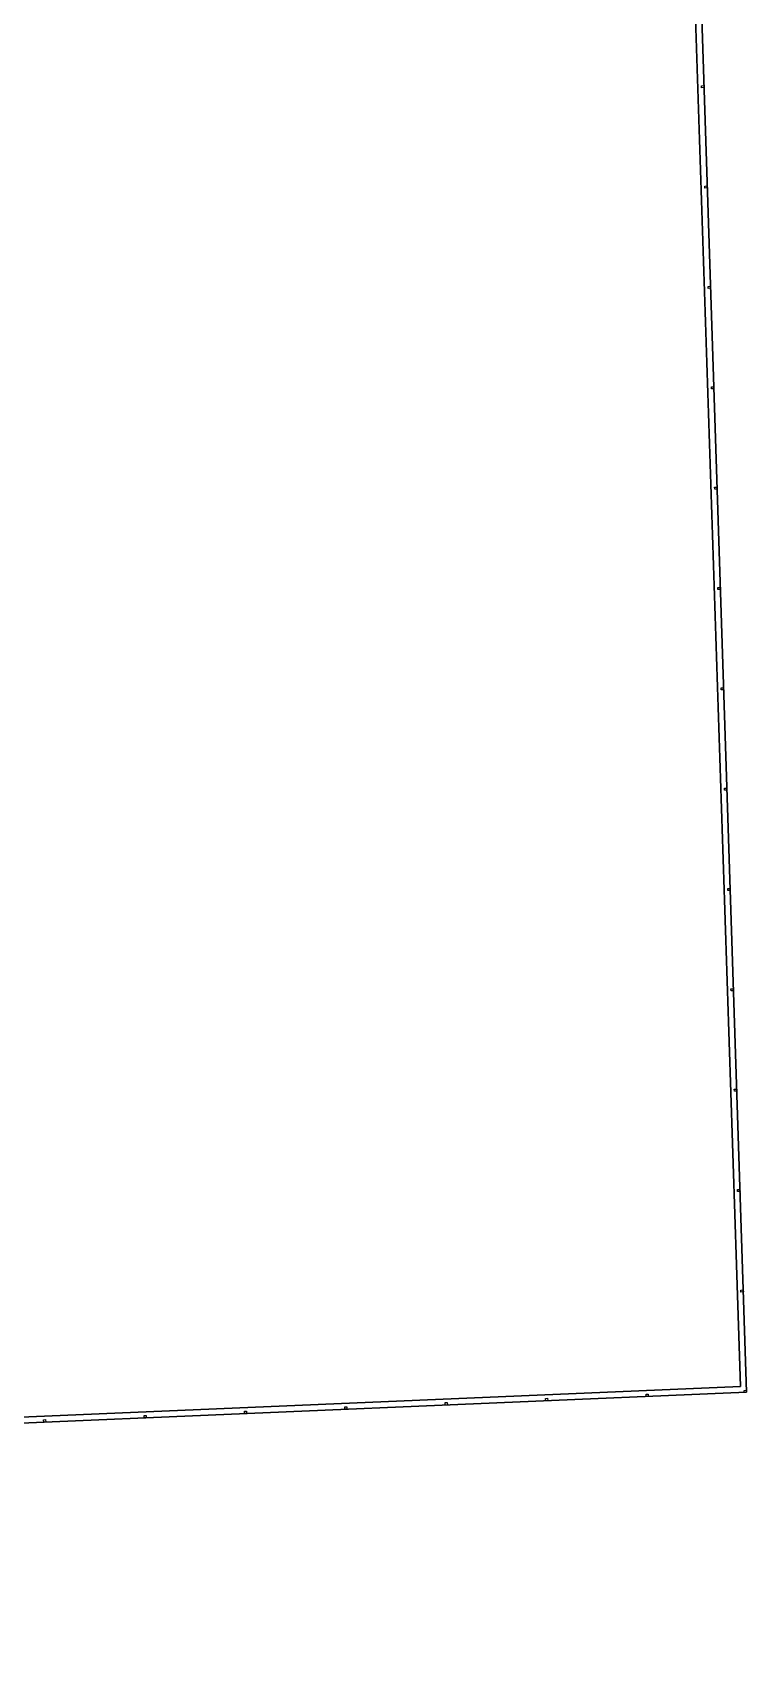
# Model space of a CAD drawing. Header units: inches. Extents: x 542787 to 543192, y 9574025 to 9574373.
# Drawn here: x 543128.7 to 543146.47, y 9574038.82 to 9574079.13 of the extents above; entities that cross this region are included whole.
import ezdxf

# ---------------------------------------------------------------- set-up
doc = ezdxf.new("R2010")
doc.units = ezdxf.units.IN
doc.header["$MEASUREMENT"] = 0
doc.layers.add('I-ARQ', color=8, linetype='Continuous')

# ---------------------------------------------------------------- blocks, each defined once
blk = doc.blocks.new('MARACANAÚ')
at = {"layer": 'I-ARQ'}
for p, q in [((543293.893, 9574194.275), (543199.62, 9574191.198)), ((543199.62, 9574191.198), (543293.893, 9574194.275)), ((543293.749, 9574194.12), (543199.77, 9574191.053)), ((543199.77, 9574191.053), (543293.749, 9574194.12)), ((543286.349, 9574194.029), (543286.399, 9574194.03)), ((543286.351, 9574193.969), (543286.349, 9574194.029)), ((543286.399, 9574194.03), (543286.401, 9574193.97)), ((543288.847, 9574194.11), (543288.897, 9574194.112)), ((543288.849, 9574194.05), (543288.847, 9574194.11)), ((543288.899, 9574194.052), (543288.849, 9574194.05)), ((543288.897, 9574194.112), (543288.899, 9574194.052)), ((543291.346, 9574194.192), (543291.396, 9574194.194)), ((543291.348, 9574194.132), (543291.346, 9574194.192)), ((543291.398, 9574194.134), (543291.348, 9574194.132)), ((543291.396, 9574194.194), (543291.398, 9574194.134)), ((543300.193, 9574042.67), (543293.749, 9574194.12)), ((543293.749, 9574194.12), (543300.193, 9574042.67)), ((543293.845, 9574194.273), (543293.895, 9574194.275)), ((543293.847, 9574194.214), (543293.845, 9574194.273)), ((543293.897, 9574194.215), (543293.847, 9574194.214)), ((543300.35, 9574042.499), (543293.893, 9574194.275)), ((543293.893, 9574194.275), (543300.35, 9574042.499)), ((543293.895, 9574194.275), (543293.897, 9574194.215)), ((543273.855, 9574193.621), (543273.905, 9574193.623)), ((543273.857, 9574193.561), (543273.855, 9574193.621)), ((543273.905, 9574193.623), (543273.907, 9574193.563)), ((543276.354, 9574193.703), (543276.404, 9574193.704)), ((543276.356, 9574193.643), (543276.354, 9574193.703)), ((543276.406, 9574193.644), (543276.356, 9574193.643)), ((543276.404, 9574193.704), (543276.406, 9574193.644)), ((543278.853, 9574193.784), (543278.903, 9574193.786)), ((543278.855, 9574193.724), (543278.853, 9574193.784)), ((543278.905, 9574193.726), (543278.855, 9574193.724)), ((543278.903, 9574193.786), (543278.905, 9574193.726)), ((543281.351, 9574193.866), (543281.401, 9574193.867)), ((543281.353, 9574193.806), (543281.351, 9574193.866)), ((543281.403, 9574193.807), (543281.353, 9574193.806)), ((543281.401, 9574193.867), (543281.403, 9574193.807)), ((543283.85, 9574193.947), (543283.9, 9574193.949)), ((543283.852, 9574193.887), (543283.85, 9574193.947)), ((543283.902, 9574193.889), (543283.852, 9574193.887)), ((543283.9, 9574193.949), (543283.902, 9574193.889)), ((543286.401, 9574193.97), (543286.351, 9574193.969)), ((543261.362, 9574193.213), (543261.412, 9574193.215)), ((543261.364, 9574193.153), (543261.362, 9574193.213)), ((543261.412, 9574193.215), (543261.414, 9574193.155)), ((543263.861, 9574193.295), (543263.911, 9574193.297)), ((543263.863, 9574193.235), (543263.861, 9574193.295)), ((543263.913, 9574193.237), (543263.863, 9574193.235)), ((543263.911, 9574193.297), (543263.913, 9574193.237)), ((543266.359, 9574193.376), (543266.409, 9574193.378)), ((543266.361, 9574193.316), (543266.359, 9574193.376)), ((543266.411, 9574193.318), (543266.361, 9574193.316)), ((543266.409, 9574193.378), (543266.411, 9574193.318)), ((543268.858, 9574193.458), (543268.908, 9574193.46)), ((543268.86, 9574193.398), (543268.858, 9574193.458)), ((543268.91, 9574193.4), (543268.86, 9574193.398)), ((543268.908, 9574193.46), (543268.91, 9574193.4)), ((543271.357, 9574193.54), (543271.407, 9574193.541)), ((543271.359, 9574193.48), (543271.357, 9574193.54)), ((543271.409, 9574193.481), (543271.359, 9574193.48)), ((543271.407, 9574193.541), (543271.409, 9574193.481)), ((543273.907, 9574193.563), (543273.857, 9574193.561)), ((543261.414, 9574193.155), (543261.364, 9574193.153)), ((543293.937, 9574191.823), (543293.997, 9574191.825)), ((543293.939, 9574191.773), (543293.937, 9574191.823)), ((543293.999, 9574191.776), (543293.939, 9574191.773)), ((543293.997, 9574191.825), (543293.999, 9574191.776)), ((543294.044, 9574189.325), (543294.104, 9574189.328)), ((543294.046, 9574189.275), (543294.044, 9574189.325)), ((543294.106, 9574189.278), (543294.046, 9574189.275)), ((543294.104, 9574189.328), (543294.106, 9574189.278)), ((543294.15, 9574186.827), (543294.21, 9574186.83)), ((543294.152, 9574186.778), (543294.15, 9574186.827)), ((543294.212, 9574186.78), (543294.152, 9574186.778)), ((543294.21, 9574186.83), (543294.212, 9574186.78)), ((543294.256, 9574184.33), (543294.316, 9574184.332)), ((543294.258, 9574184.28), (543294.256, 9574184.33)), ((543294.318, 9574184.282), (543294.258, 9574184.28)), ((543294.316, 9574184.332), (543294.318, 9574184.282)), ((543294.362, 9574181.832), (543294.422, 9574181.835)), ((543294.365, 9574181.782), (543294.362, 9574181.832)), ((543294.424, 9574181.785), (543294.365, 9574181.782)), ((543294.422, 9574181.835), (543294.424, 9574181.785)), ((543294.469, 9574179.334), (543294.529, 9574179.337)), ((543294.471, 9574179.284), (543294.469, 9574179.334)), ((543294.531, 9574179.287), (543294.471, 9574179.284)), ((543294.529, 9574179.337), (543294.531, 9574179.287)), ((543294.575, 9574176.836), (543294.635, 9574176.839)), ((543294.577, 9574176.787), (543294.575, 9574176.836)), ((543294.637, 9574176.789), (543294.577, 9574176.787)), ((543294.635, 9574176.839), (543294.637, 9574176.789))]:
    blk.add_line(p, q, dxfattribs=at)

msp = doc.modelspace()

# ---------------------------------------------------------------- block references
at = {"layer": 'I-ARQ', "rotation": 270}
msp.add_blockref('MARACANAÚ', (-9031047.807, 10117339.169), dxfattribs=at)

doc.saveas('drawing.dxf')
